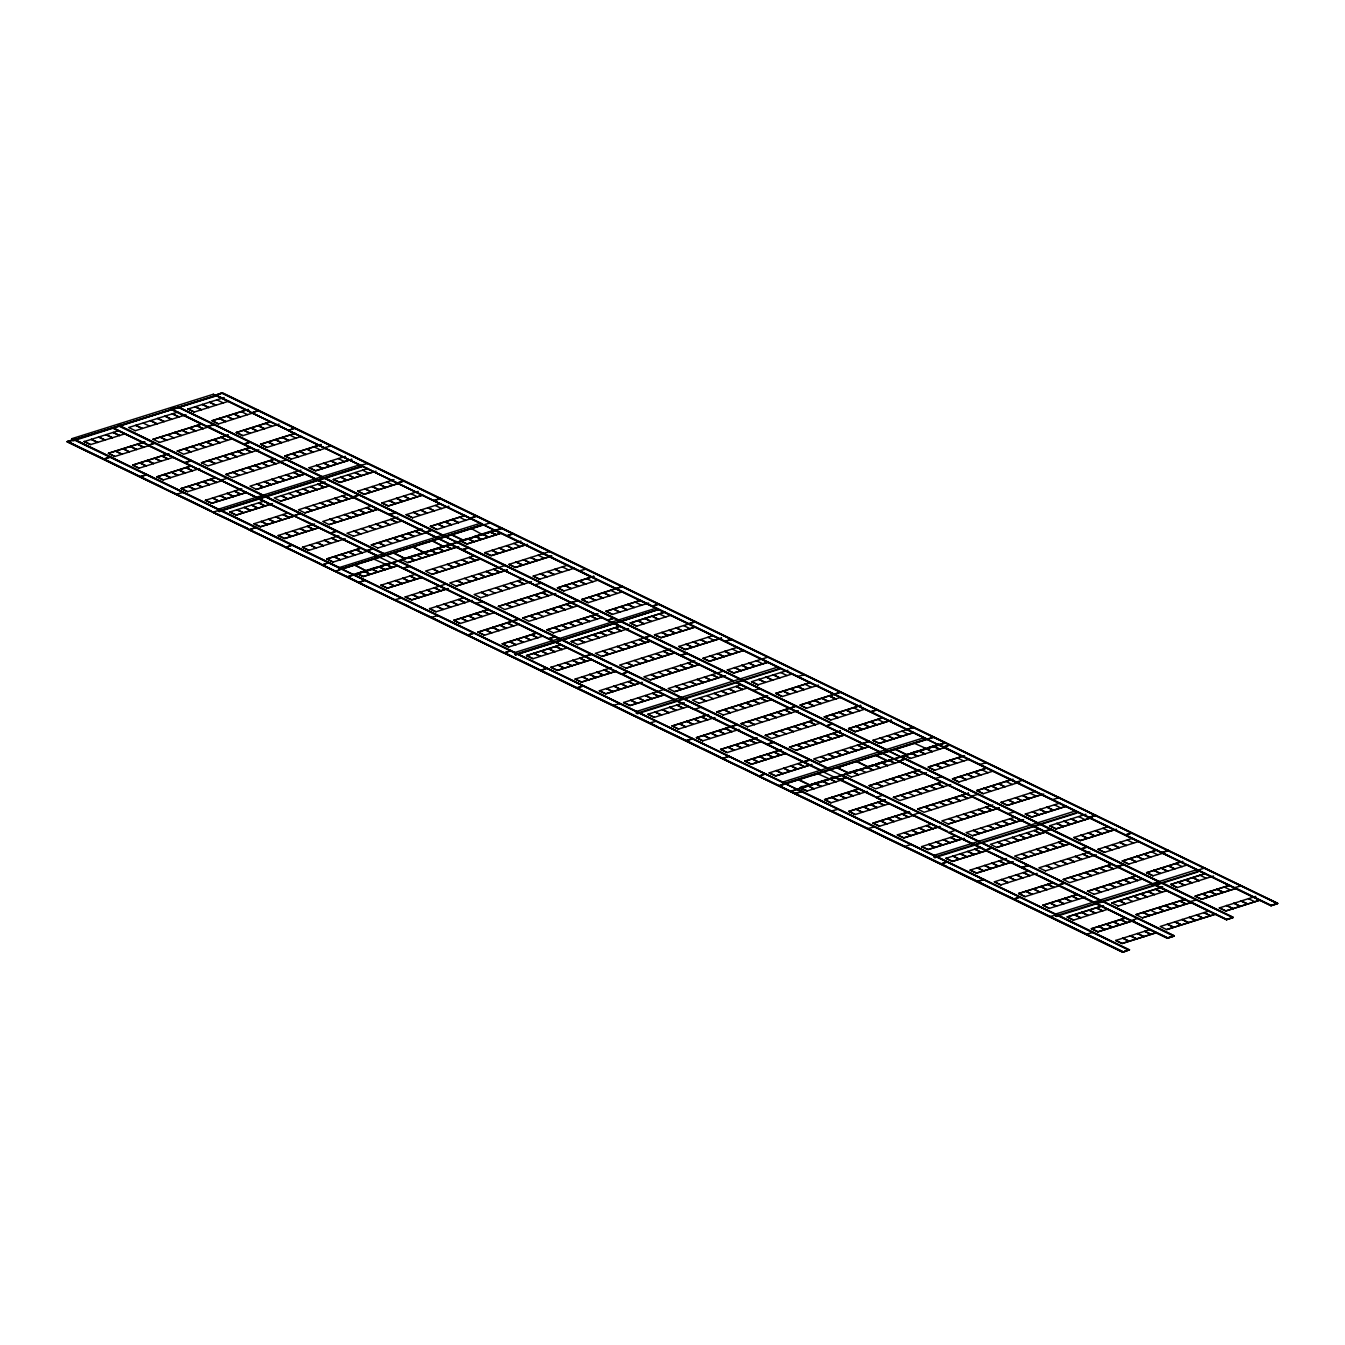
<?xml version="1.0" encoding="UTF-8"?>
<svg xmlns="http://www.w3.org/2000/svg" width="1345" height="1345" viewBox="0 0 1345 1345"><rect width="100%" height="100%" fill="white"/><g stroke="black" fill="none" stroke-linecap="round" stroke-linejoin="round"><path stroke-width="1.5" d="M1124.571 951.218L1129.514 949.654L1122.739 952.294L67.25 441.883L72.378 439.781M90.603 444.59L84.18 441.496L90.603 444.59L125.119 433.762M91.225 439.428L97.849 442.455L91.426 439.361M106.07 434.62L112.492 437.713M105.196 440.017L98.572 436.974L105.145 440.168M110.425 456.863L103.834 458.931M113.114 432.552L119.739 435.578L113.316 432.485M118.394 425.827L1101.151 900.831M115.485 451.147L121.907 454.257M144.672 441.984L108.39 453.383L114.796 456.493L108.441 453.231L144.722 441.832M123.034 448.642L129.254 451.802M135.761 425.44L142.385 428.467L135.963 425.373M177.843 412.074L128.716 427.508L135.139 430.602M129.406 451.903L122.832 448.709M143.276 423.087L149.53 426.096M137.375 444.27L143.999 447.313L137.577 444.22M136.551 449.516L130.129 446.405L136.753 449.449M173.639 457.216L139.056 468.211L132.651 465.118L167.217 454.122M150.623 420.632L157.046 423.725M139.745 462.882L146.151 465.992M139.056 468.211L132.701 464.95M157.668 418.564L164.292 421.607L157.718 418.396M140.216 476.533L146.824 474.466M202.103 423.81L152.926 439.395L202.053 423.978M154.978 442.875L148.185 445.498L255.735 496.86M164.964 416.261L171.588 419.304L165.216 416.042M160.021 437.159L166.645 440.202L160.223 437.108M154.591 458.073L160.812 461.251M152.977 439.243L159.399 442.337M153.464 463.689L147.093 460.427L153.717 463.47M167.52 434.805L173.942 437.915M161.635 456.005L168.058 459.116M161.837 455.938L168.31 458.897M161.013 461.184L154.389 458.141M156.911 476.836L191.478 465.841L156.911 476.836L163.317 479.946L199.615 468.548M178.734 416.916L172.311 413.823L178.935 416.849M181.087 435.528L174.884 432.367M164.006 474.617L170.63 477.66L164.056 474.466M163.317 479.946L156.962 476.685M194.285 412.041L187.863 408.93L194.285 412.041L228.801 401.197M181.928 430.282L188.552 433.325L182.13 430.232M181.289 435.461L174.682 432.417M228.129 434.99L177.187 451.13L228.078 435.141M189.225 427.996L195.849 431.039L189.275 427.844M184.282 448.894L190.906 451.937M184.484 448.826L190.704 452.004M178.851 469.808L185.274 472.919M177.725 475.424L171.353 472.162L177.977 475.205M201.38 409.805L194.958 406.711L201.582 409.737M184.769 462.546L191.377 460.478M176.615 494.136L183.105 492.421M185.896 467.741L192.52 470.784L185.946 467.589M222.16 480.686L187.577 491.682L181.172 488.571L215.738 477.576M209.501 402.273L216.125 405.316L209.568 402.121M208.878 407.451L202.254 404.408L208.828 407.619M203.196 428.584L196.572 425.541L203.145 428.752M1236.576 888.457L1271.092 905.336L1277.7 903.268L222.261 392.706L215.486 395.346L222.093 393.261L1277.565 903.672L1270.975 905.74L213.351 394.253L71.705 438.722L72.159 440.471L215.973 395.514L73.033 440.891M198.051 449.549L191.629 446.439M188.266 486.352L194.874 489.395L188.468 486.285M214.124 424.297L207.517 426.382M217.016 399.919L223.27 402.928M187.577 491.682L181.222 488.42M206.188 442.017L212.813 445.061L206.39 441.95M205.348 447.263L198.942 444.153L205.55 447.196M258.812 449.818L207.87 465.958L201.498 462.697L250.624 447.28M202.238 486.94L195.815 483.83M213.485 439.731L220.109 442.774M248.371 409.418L212.073 420.817L218.495 423.927L212.123 420.666L246.639 409.821M213.687 439.664L219.907 442.841M208.542 460.629L215.217 463.504L208.593 460.478M203.112 481.544L209.332 484.704M226.717 416.076L232.937 419.253M225.842 421.473L219.218 418.429L225.792 421.641M227.255 440.387L221.034 437.209M216.041 458.275L222.312 461.285M210.156 479.476L216.78 482.519L210.358 479.408M209.534 484.637L202.91 481.611M246.421 492.421L211.888 503.249L205.432 500.306L211.888 503.249L246.37 492.573M233.761 414.008L240.385 417.051L233.98 413.941M233.088 419.337L226.515 416.143M227.456 440.319L220.832 437.276M212.527 498.07L218.932 501.181M241.276 411.654L247.53 414.663M279.104 424.095L242.756 435.662L236.333 432.552L270.9 421.557M221.168 480.148L227.759 478.08M230.449 453.753L236.854 456.863M229.608 458.998L223.203 455.888L229.81 458.931M281.29 462.108L232.13 477.694L225.758 474.432L274.884 458.998M220.076 495.565L226.498 498.676M243.68 430.097L249.901 433.275M242.756 435.662L236.384 432.401M237.746 451.466L244.37 454.492L237.796 451.298M232.803 472.364L239.427 475.407L233.055 472.145M243.916 443.968L250.506 441.9M226.296 498.726L219.874 495.632M250.103 433.208L243.479 430.165M258.66 410.309L251.885 412.949L286.586 429.274M240.15 469.909L246.723 473.104M234.417 491.211L240.839 494.304M272.396 503.753L236.098 515.135L229.676 512.041L264.259 501.046M258.021 425.743L264.646 428.786L258.223 425.676M257.198 430.972L250.775 427.878L257.399 430.921M251.515 452.122L245.093 449.011L251.717 452.054M247.665 467.556L254.07 470.666L247.463 467.623M236.787 509.805L243.445 512.697L236.838 509.654M265.335 423.456L272.009 426.331M236.098 515.135L272.447 503.585M301.583 436.385L267.016 447.397L260.594 444.287L295.16 433.292M254.709 465.488L261.115 468.581M262.006 463.184L268.63 466.227L262.208 463.134M267.016 447.397L260.644 444.119M257.063 484.099L263.687 487.125M257.265 484.032L263.486 487.193M256.391 489.429L305.55 473.843L256.391 489.429L250.019 486.167L300.91 470.178M250.557 510.461L244.134 507.368L250.758 510.394M275.237 439.546L281.458 442.707M274.161 445.01L267.739 441.9L274.363 444.943M258.677 502.929L265.099 506.039M258.055 508.107L251.431 505.064L258.005 508.259M253.936 523.777L260.409 526.719L294.942 515.875L260.358 526.87L253.936 523.777L288.519 512.764M282.282 437.478L288.704 440.572M281.66 442.639L275.036 439.613M275.775 463.84L269.353 460.747L275.977 463.79M256.004 527.257L249.228 529.88L283.98 546.053M271.925 479.291L278.129 482.451M280.315 461.57L286.788 459.872M261.048 521.541L267.655 524.584L261.3 521.322M325.843 448.12L291.277 459.116L284.854 456.022L321.203 444.455M278.97 477.223L285.577 480.249L279.02 477.055M295.059 427.912L288.284 430.534L481.308 523.424M278.331 482.384L271.724 479.341M296.051 438.134L289.646 435.023M286.266 474.92L292.689 478.03M291.277 459.116L284.905 455.854M286.468 474.852L292.941 477.811M280.651 501.147L329.811 485.579L280.651 501.147L274.279 497.885L325.171 481.913M275.893 516.732L282.315 519.842L275.691 516.799M275.019 522.129L268.395 519.086L274.968 522.297M305.92 454.375L299.498 451.281M298.624 456.678L292 453.635L298.573 456.829M293.815 472.414L300.238 475.508M287.746 498.928L281.324 495.817L287.948 498.861M282.938 514.664L289.612 517.539L282.988 514.513M278.196 535.495L284.669 538.454L319.185 527.61L284.619 538.605L278.196 535.495L314.545 523.945M295.093 496.473L288.671 493.38M285.308 533.276L291.915 536.319M285.51 533.208L291.714 536.369M313.906 446.759L320.312 449.852M309.115 467.741L315.587 470.7L351.886 459.301L315.537 470.851L309.115 467.741L345.413 456.358M303.23 488.941L309.838 491.984M303.432 488.891L309.636 492.051M302.339 494.338L295.967 491.076L302.591 494.119M320.379 563.656L285.628 547.482L292.403 544.859M292.857 530.754L299.279 533.864M300.557 513.269L293.782 515.908L261.199 499.499M316.462 465.303L322.884 468.396M310.527 486.655L316.949 489.765M324.851 447.582L331.341 445.884M305.584 507.553L312.208 510.596L305.786 507.485M304.911 512.882L355.853 496.742L304.911 512.882L298.489 509.789L347.666 494.203M323.758 462.999L329.979 466.177M318.076 484.133L324.296 487.31M313.082 505.199L319.353 508.208M307.198 526.399L313.822 529.442L307.45 526.181M306.324 531.796L299.952 528.535L306.576 531.578M302.457 547.23L308.879 550.34L302.457 547.23L338.755 535.831M330.803 460.932L337.427 463.975L331.004 460.864M330.181 466.11L323.557 463.067M324.498 487.243L317.874 484.2M338.318 458.578L344.723 461.688M374.364 471.591L339.848 482.418L333.375 479.476L339.848 482.418L376.079 471.187M327.491 500.676L333.896 503.787M326.852 505.854L320.228 502.811L326.801 506.006M340.722 477.021L346.943 480.199M334.787 498.39L341.411 501.433L334.838 498.222M324.414 540.202L330.635 543.363M371.926 505.939L322.75 521.507L329.172 524.617L378.332 509.032M347.094 480.283L340.52 477.088M330.298 533.108L336.956 530.871M337.343 516.934L343.765 520.027M331.458 538.134L338.083 541.161M331.66 538.067L337.881 541.228M330.836 543.296L324.212 540.27M369.488 550.508L333.14 562.075L326.717 558.965L361.301 547.97M355.063 472.667L361.687 475.71M355.265 472.599L361.486 475.777M354.239 477.912L347.817 474.802L354.441 477.845M348.557 499.045L342.134 495.935L348.758 498.978M328.802 562.462L322.027 565.085L356.778 581.259M344.707 514.479L351.112 517.59M361.25 465.185L367.74 463.47M353.096 496.776L359.703 494.708M333.812 556.729L340.436 559.772L334.031 556.679M362.629 470.145L368.984 473.423M333.14 562.075L326.768 558.797M398.574 483.477L364.058 494.321L357.635 491.211L393.984 479.661M351.751 512.411L358.358 515.454L351.953 512.344M335.678 571.053L490.404 522.801M364.983 488.756L371.203 491.934M359.048 510.125L365.672 513.151L359.098 509.957M364.058 494.321L398.624 483.309M354.105 531.023L360.729 534.049M354.307 530.956L360.527 534.116M397.952 517.102L347.01 533.242L353.483 536.184M347.582 557.385L341.176 554.291L347.8 557.318M371.405 491.866L364.781 488.823M347.346 576.702L502.189 528.081M355.097 555.031L348.473 551.988L355.046 555.199M379.324 484.402L385.746 487.495M355.03 564.967L366.529 571.171L391.866 562.714M373.019 510.713L366.395 507.67L372.969 510.865M367.874 531.662L361.452 528.568M386.839 482.048L393.093 485.057M381.896 502.946L388.369 505.888L422.885 495.044L388.318 506.039L381.896 502.946L418.245 491.379M366.748 550.542L373.355 548.474M376.012 524.146L382.619 527.173L376.213 524.079M375.171 529.375L368.749 526.282L375.373 529.308M420.447 529.392L371.27 544.977L422.162 528.988M363.856 571.255L370.463 574.298L364.058 571.188M356.744 573.491L363.167 576.585L397.75 565.589M383.308 521.843L389.932 524.886M383.51 521.793L389.714 524.953M365.201 580.065L358.426 582.688L409.552 606.78M397.649 482.788L404.24 480.72M378.365 542.741L384.989 545.784L378.416 542.59M371.321 544.826L377.743 547.919M371.405 568.75L378.449 566.665L385.124 569.557M389.495 514.378L396.102 512.294M396.54 498.205L402.962 501.298M395.665 503.602L389.041 500.559L395.615 503.753M390.857 519.338L397.078 522.499M385.864 540.387L392.135 543.397M377.626 571.911L371.203 568.8L377.827 571.844M403.584 496.137L410.208 499.163L403.635 495.969M397.279 522.432L390.655 519.405M385.746 564.379L392.168 567.489M386.065 564.547L374.28 559.268M421.994 577.324L387.478 588.168L381.005 585.209L387.478 588.168L421.943 577.476M411.082 493.766L417.353 496.776M393.749 552.812L405.366 558.629M406.156 514.681L412.579 517.775L406.156 514.681L440.723 503.669M400.255 535.865L406.678 538.975M400.474 535.814L406.93 538.757M399.431 541.11L393.009 538L399.633 541.043M388.117 582.99L394.724 586.033L388.318 582.923M413.503 512.226L419.724 515.387M407.569 533.578L414.243 536.453L407.619 533.427M419.926 515.32L413.302 512.294M403.147 568.145L409.737 566.077M394.993 599.736L401.483 598.021M415.017 560.31L408.392 557.267L401.298 559.503L407.72 562.597L456.88 547.011M409.384 581.292L402.962 578.182M413.1 546.742L424.583 552.946L405.417 558.461M402.088 583.579L395.464 580.536L402.037 583.73M427.844 507.855L434.469 510.898L428.097 507.637M426.97 513.252L420.598 509.99L427.222 513.033M421.338 534.234L414.916 531.124L421.54 534.167M415.941 554.762L422.162 557.923M434.048 500.39L440.639 498.306M414.815 560.377L410.259 557.822M410.006 576.114L416.631 579.157L410.208 576.047M425.894 531.981L432.485 529.896M448.036 588.488L411.738 599.887L405.265 596.945L411.738 599.887L447.986 588.656M435.343 505.501L441.765 508.612M471.406 518.514L436.839 529.51L430.417 526.399L464.983 515.404M412.377 594.725L418.783 597.819M412.579 594.658L419.035 597.6M432.451 540.656L443.951 546.86L451.87 543.884M436.839 529.51L430.467 526.248M429.458 555.636L423.036 552.526L429.66 555.569M419.926 592.203L426.348 595.314M443.984 527.122L437.562 524.012L444.186 527.055M436.705 553.501L430.551 550.172M432.653 569.002L439.277 572.045L432.855 568.935M431.98 574.332L481.14 558.747L431.98 574.332L425.608 571.07L474.735 555.653M452.105 519.59L458.527 522.701M451.281 524.836L444.859 521.726L451.483 524.769M444.018 551.198L437.848 547.886M440 566.548L446.422 569.658M434.267 587.849L440.891 590.875L434.469 587.782M451.802 534.587L463.487 540.236L457.67 542.052M433.443 593.078L427.021 589.984L433.645 593.01M472.246 600.391L435.948 611.79L429.526 608.68L464.109 597.684M451.365 548.76L444.943 545.65L451.567 548.693M431.392 617.338L437.865 615.623M436.621 606.444L443.245 609.487L436.688 606.292M435.948 611.79L429.576 608.528M465.824 520.397L459.452 517.136M454.56 562.126L460.965 565.219M453.921 567.304L447.297 564.261L453.87 567.455M477.038 515.908L470.431 517.993M462.293 549.567L468.884 547.499M471.17 528.518L482.653 534.705L494.439 530.502M467.539 538.689L474.163 541.732L467.589 538.538L460.444 540.925L466.866 544.036L501.433 533.024M461.856 559.839L468.48 562.866L462.058 559.772M456.913 580.737L463.537 583.764L457.115 580.67M505.165 565.472L449.818 582.957L456.241 586.067L507.183 569.927M450.39 607.099L443.984 604.006L450.609 607.032M475.088 536.184L481.308 539.345M464.412 578.384L470.834 581.477M458.527 599.567L465.151 602.61M458.729 599.517L464.95 602.678M457.703 604.813L451.281 601.703L457.905 604.746M494.775 612.513L460.209 623.508L453.786 620.415L488.37 609.419M481.51 539.295L474.886 536.251L480.367 534.671M475.626 560.478L469.203 557.385L475.827 560.428M471.776 575.929L477.979 579.09M460.881 618.179L467.505 621.222L461.1 618.112M460.209 623.508L453.837 620.247M488.554 537.21L482.384 533.898L493.245 530.485M527.408 544.372L491.127 555.754L484.704 552.661L491.177 555.603L525.693 544.759M478.82 573.861L485.427 576.887L478.87 573.693M478.181 579.022L471.557 575.996M486.117 571.558L492.741 574.601L486.369 571.339M475.928 603.35L482.418 601.635M481.174 592.456L487.798 595.499M481.375 592.405L487.596 595.566M467.791 634.941L474.382 632.856M523.255 579.107L474.129 594.54L480.552 597.634M474.65 618.834L468.245 615.724L474.869 618.767M498.272 553.367L491.85 550.273L498.474 553.316M506.779 535.747L513.437 533.511M482.788 611.303L489.462 614.194L482.838 611.151M482.166 616.481L475.542 613.438L482.115 616.632M498.507 567.725L571.423 602.526M519.036 624.248L484.469 635.243L478.047 632.133L518.817 619.238M505.77 551.013L499.146 547.97L505.72 551.181M500.088 572.146L493.464 569.12L500.037 572.314M494.943 593.111L488.521 590.018M513.74 543.397L520.162 546.49M484.469 635.243L478.097 631.982M551.669 556.09L515.387 567.489L508.965 564.396L515.438 567.338L551.719 555.939M503.08 585.579L509.688 588.622L503.282 585.529M502.24 590.825L495.817 587.715L502.442 590.758M547.499 590.842L498.339 606.427L547.449 590.993M499.113 630.502L492.707 627.392M510.377 583.293L516.783 586.403M505.434 604.191L512.109 607.083L505.485 604.039M500.004 625.106L506.426 628.216M523.608 559.638L529.829 562.815M512.933 601.837L519.204 604.846M507.048 623.038L513.672 626.081L507.3 622.819M506.174 628.434L499.802 625.173M543.296 635.983L508.729 646.979L502.307 643.868L536.89 632.873M530.653 557.57L537.277 560.613L530.855 557.519M530.031 562.748L523.407 559.705M524.096 584.1L517.674 581.006L524.348 583.881M526.5 602.56L520.078 599.45L526.702 602.493M509.402 641.649L515.824 644.743M538.151 555.216L544.422 558.225M508.729 646.979L502.358 643.717M518.935 618.868L478.047 632.133M533.225 576.114L539.648 579.224L533.225 576.114L567.792 565.119M510.781 650.459L504.005 653.082L460.511 631.41M578.182 605.67L529.022 621.255L522.65 617.994L577.963 600.66M523.171 642.305L516.968 639.127M535.075 584.772L541.564 583.058M540.572 573.676L546.793 576.837M533.746 600.425L527.324 597.314L533.948 600.358M529.695 615.926L536.369 618.801L529.745 615.775M524.264 636.841L530.485 640.001M523.373 642.237L516.766 639.194M546.995 576.77L540.371 573.727M541.245 598.071L534.637 595.028L541.093 597.97M537.193 613.572L543.615 616.666M531.309 634.773L537.933 637.816M531.51 634.705L537.731 637.866M530.687 639.934L524.062 636.908M567.556 647.702L532.99 658.714L526.567 655.603L561.151 644.608M554.913 569.305L561.538 572.348L555.115 569.238M554.09 574.55L547.667 571.44L554.291 574.483M548.407 595.684L541.985 592.573L548.609 595.616M544.54 611.118L550.962 614.228M533.662 653.367L540.337 656.259L533.713 653.216M562.412 566.951L568.834 570.061M532.99 658.714L526.618 655.452M557.486 587.849L593.834 576.299L557.486 587.849L563.908 590.959L598.475 579.964M551.584 609.05L558.209 612.093L551.652 608.898M597.802 613.74L546.86 629.88L597.752 613.908M564.833 585.394L571.053 588.572M558.898 606.763L565.505 609.789L559.1 606.696M563.908 590.959L557.536 587.698M553.955 627.661L560.579 630.704M554.157 627.594L560.377 630.755M540.522 670.298L547.18 668.062M546.911 629.729L553.333 632.822M547.432 654.023L541.026 650.93L547.634 653.973M555.334 636.471L548.726 638.539L552.375 640.304M571.255 588.505L564.631 585.462M579.628 570.784L586.101 569.069M554.947 651.669L548.323 648.626L554.897 651.837M591.766 659.605L557.25 670.432L550.828 667.339L591.598 654.443M579.174 581.04L585.596 584.15M578.3 586.437L571.928 583.175L578.552 586.218M572.667 607.419L566.245 604.308L572.869 607.352M568.8 622.853L575.021 626.013M561.991 649.601L555.569 646.491L562.193 649.534M578.081 600.307L522.6 618.162M557.923 665.102L564.547 668.146L558.125 665.035M557.25 670.432L591.817 659.437M622.735 591.682L588.168 602.678L581.746 599.584L622.5 586.672M575.845 620.785L582.469 623.828L576.047 620.717M575.172 626.114L568.599 622.92M620.28 626.03L571.121 641.615L620.23 626.198M592.943 581.696L586.521 578.585M583.158 618.481L589.766 621.524M588.168 602.678L581.797 599.416M583.36 618.431L589.564 621.592M578.216 639.396L584.638 642.49M571.171 641.464L577.593 644.558M572.785 660.294L579.207 663.404L572.583 660.361M596.39 594.843L602.812 597.937M595.516 600.24L588.891 597.197L595.465 600.391M590.707 615.976L597.13 619.07M579.829 658.226L586.454 661.269L579.88 658.075M616.027 671.323L581.511 682.167L575.088 679.074L581.561 682.016L616.077 671.172M603.434 592.775L610.058 595.801L603.485 592.607M585.125 656.141L591.733 654.073M591.934 640.203L585.563 636.942M576.971 687.732L583.579 685.664M582.183 676.838L588.606 679.948M610.933 590.421L617.204 593.431M606.007 611.319L640.573 600.324L606.007 611.319L612.412 614.413L648.71 603.014M600.105 632.52L606.729 635.546M600.307 632.453L606.528 635.613M599.282 637.749L592.859 634.638L599.483 637.681M589.749 674.316L596.154 677.426M607.873 619.978L614.48 617.893M613.354 608.865L619.776 611.975M612.412 614.413L606.057 611.151M607.419 630.217L613.824 633.327M622.617 586.319L581.746 599.584M650.745 635.866L595.381 653.351L601.803 656.444L650.963 640.876M626.871 609.739L620.65 606.578M614.968 627.712L621.188 630.872M609.773 648.828L616.245 651.77M604.09 669.961L610.714 673.004L604.292 669.894M642.069 682.503L605.771 693.902L599.349 690.792L605.822 693.751L642.12 682.352M627.695 604.493L634.319 607.537L627.896 604.443M627.073 609.672L620.448 606.629M621.34 630.973L614.766 627.762M635.193 602.14L641.615 605.25M671.256 615.153L636.673 626.148L630.267 623.038L664.833 612.042M624.366 644.238L631.04 647.13L624.416 644.087M623.744 649.416L617.12 646.373L623.693 649.568M614.009 686.051L620.213 689.228M612.866 691.666L606.444 688.573L613.068 691.616M637.614 620.6L643.835 623.761M636.673 626.148L630.317 622.886M631.679 641.952L638.085 645.062M626.736 662.85L633.361 665.893L626.938 662.782M613.37 705.335L619.86 703.62M670.583 648.946L619.641 665.086L626.064 668.179L675.224 652.594M620.415 689.161L613.791 686.118M651.131 621.474L644.709 618.364L651.333 621.407M628.115 671.676L621.34 674.299L556.006 642.069M639.228 639.43L645.449 642.607M644.036 623.693L637.412 620.65M634.235 660.496L640.657 663.606M652.409 605.99L659.016 603.905M628.35 681.696L634.975 684.739M628.552 681.629L634.773 684.79M627.459 687.093L621.104 683.832L627.712 686.875M644.272 637.58L650.862 635.496M664.548 694.793L630.032 705.637L623.609 702.527L630.082 705.469L664.598 694.642M651.955 616.229L658.579 619.272M652.157 616.161L658.378 619.339M645.65 642.54L639.026 639.497M648.004 661.152L641.582 658.041M630.704 700.308L637.328 703.334L630.906 700.241M659.252 613.942L665.876 616.985M695.516 626.888L660.983 637.715L654.527 634.773L660.983 637.715L695.466 627.039M648.626 655.973L655.25 659.016L648.677 655.822M655.923 653.687L662.547 656.73L656.141 653.62M650.997 674.585L657.419 677.678M651.199 674.517L657.671 677.46M694.793 660.832L643.902 676.804L650.308 679.914L699.484 664.329M644.474 700.947L638.051 697.853L644.675 700.896M668.095 635.496L661.673 632.385L668.297 635.428M652.611 693.432L659.235 696.458L652.661 693.263M651.972 698.593L645.365 695.55L651.921 698.761M647.87 714.262L654.292 717.356L647.87 714.262L684.218 702.712M676.216 627.964L682.638 631.074M675.593 633.142L668.969 630.099L675.543 633.293M657.739 691.902L623.34 674.618M669.911 654.275L663.287 651.232L669.844 654.427M664.766 675.24L658.344 672.13M649.769 722.938L656.242 721.223M654.965 712.026L661.589 715.069L655.166 711.976M683.714 625.61L689.985 628.619M664.514 689.279L623.609 702.527M721.492 638.219L685.193 649.618L678.788 646.508L713.354 635.512M672.887 667.708L679.511 670.751L673.088 667.641M672.063 672.937L665.64 669.844L672.265 672.887M688.808 623.592L695.415 621.508M680.671 655.166L687.261 653.098M680.183 665.422L686.807 668.448M685.193 649.618L721.542 638.051M680.402 665.355L686.606 668.515M675.257 686.32L681.881 689.346L675.308 686.152M723.543 671.071L668.162 688.539L674.568 691.649L723.745 676.064M676.031 710.395L669.827 707.218M668.936 712.615L662.312 709.588L668.885 712.783M693.432 641.767L699.854 644.86L693.23 641.834M692.557 647.164L685.933 644.12L692.507 647.315M687.749 662.9L694.171 666.01M682.756 683.949L689.178 687.06M676.871 705.15L683.495 708.193L677.073 705.099M676.232 710.328L669.625 707.285M714.901 717.541L678.553 729.091L672.13 725.997L706.697 715.002M700.476 639.699L707.1 642.742L700.678 639.632M679.225 723.761L685.647 726.872M707.974 637.345L714.397 640.439M678.553 729.091L672.181 725.829M703.048 658.243L709.504 661.185L744.037 650.341L709.454 661.337L703.048 658.243L737.615 647.248M697.147 679.444L703.569 682.537M697.349 679.376L703.822 682.318M696.323 684.672L689.901 681.579L696.525 684.605M686.774 721.256L693.196 724.35L686.572 721.307M710.395 655.788L716.616 658.949M704.444 677.14L711.068 680.183L704.494 676.989M699.518 698.038L706.142 701.081L699.719 697.988M686.169 740.54L692.759 738.455M741.583 684.689L692.473 700.106L698.879 703.216M716.818 658.899L710.194 655.856M706.865 695.6L713.287 698.694M725.207 641.178L731.814 639.11M701.132 716.885L707.739 719.928L701.333 716.818M700.291 722.13L693.885 719.02L700.493 722.063M724.736 651.434L731.361 654.46L724.989 651.199M723.913 656.663L717.49 653.552L724.114 656.595M718.213 677.796L711.808 674.702L718.415 677.729M703.485 735.496L710.11 738.539L703.536 735.328M732.235 649.063L738.657 652.174M737.312 724.467L696.391 737.716L702.813 740.826L696.441 737.564L737.194 724.837M768.247 662.228L733.714 673.072L727.309 669.978L733.765 672.92L768.298 662.076M721.408 691.162L728.082 694.054L721.458 691.011M720.785 696.34L714.161 693.297L720.735 696.508M767.625 695.869L716.683 712.009L767.575 696.021M740.86 670.684L734.656 667.524M728.704 688.875L735.328 691.918L728.906 688.808M723.778 709.773L730.402 712.816L723.98 709.706M716.734 711.841L723.139 714.952M717.255 736.152L710.832 733.042L717.457 736.085M741.952 665.22L748.173 668.398M741.078 670.617L734.454 667.591M731.075 707.487L737.699 710.53M725.392 728.62L731.798 731.73M724.551 733.849L718.146 730.755L724.753 733.798M761.64 741.566L727.073 752.561L720.651 749.451L757 737.901M748.997 663.152L755.621 666.195M749.199 663.102L755.419 666.263M748.375 668.33L741.751 665.287M742.474 689.531L736.068 686.421L742.675 689.464M738.624 704.965L744.844 708.142M727.746 747.232L734.37 750.258L727.998 746.996M727.073 752.561L720.701 749.299M751.569 681.696L757.975 684.807L751.569 681.696L787.851 670.298M745.668 702.897L752.292 705.94L745.92 702.678M729.158 756.058L722.383 758.681L757.134 774.854M745.046 708.075L738.422 705.032M796.341 706.259L740.944 723.728L796.459 705.906M753.452 690.372L759.942 688.657M762.766 663.808L756.344 660.714M752.965 700.611L759.589 703.654L753.217 700.392M748.039 721.508L754.444 724.619M740.994 723.576L747.4 726.687M742.608 742.423L749.014 745.517M741.717 747.82L735.093 744.777L741.667 747.971M772.635 680.066L766.213 676.955M765.12 682.419L758.714 679.309L765.339 682.352M760.53 698.089L766.936 701.199L760.328 698.156M755.335 719.222L761.808 722.164M749.653 740.355L756.31 743.23L749.703 740.187M785.85 753.452L751.334 764.296L744.911 761.186L781.26 749.636M773.257 674.887L779.881 677.93L773.308 674.736M752.006 758.95L758.429 762.06M780.756 672.534L787.027 675.543M751.334 764.296L785.9 753.284M818.533 685.143L782.235 696.542L775.813 693.432L810.396 682.436M769.928 714.632L776.553 717.675L770.13 714.565M769.105 719.861L762.682 716.767L769.306 719.81M814.364 719.878L765.204 735.463L814.313 720.046M765.977 759.555L759.555 756.445M783.177 690.977L789.582 694.087L782.975 691.044M782.235 696.542L775.88 693.28M767.104 744.138L773.711 742.07M777.225 712.346L783.647 715.439M772.299 733.244L778.705 736.337M766.869 754.158L773.274 757.252M790.473 688.69L796.694 691.851M784.791 709.824L790.995 712.984M765.557 773.661L758.782 776.284L904.361 846.694L911.019 844.425M779.797 730.89L786.068 733.899M798.005 676.384L804.478 674.686M773.913 752.074L780.52 755.117L773.963 751.922M769.172 772.921L775.645 775.863L811.943 764.464L775.594 776.015L769.172 772.921L810.093 759.673M797.518 686.622L804.142 689.666L797.72 686.555M796.896 691.801L790.272 688.758M791.196 712.934L784.589 709.891M776.267 770.685L782.689 773.795M805.016 684.269L811.287 687.278M793.567 731.529L786.943 728.502L793.516 731.697M789.465 747.198L840.406 731.058L789.465 747.198L795.87 750.308L844.996 734.874M783.816 768.18L790.036 771.341M779.226 785.547L934.069 736.925M807.437 702.712L813.843 705.822M840.995 691.918L800.073 705.167L806.496 708.26L800.14 704.999L840.877 692.271M800.611 729.461L794.189 726.367L800.813 729.41M796.559 744.962L803.234 747.854L796.761 744.911M795.87 750.308L845.047 734.723M790.238 771.273L783.614 768.23M815.255 724.72L809.051 721.559M804.058 742.608L810.48 745.718M798.173 763.809L804.781 766.852L798.375 763.741M797.333 769.054L790.91 765.944L797.535 768.987M790.91 791.179L945.737 742.558M821.778 698.358L828.201 701.451M821.98 698.29L828.453 701.233M820.954 703.586L814.532 700.493L821.156 703.519M803.503 761.741L809.925 760.228M815.457 724.652L808.849 721.626M798.594 779.461L810.262 785.11M811.405 740.17L817.827 743.264M795.349 793.331L801.956 791.263M865.323 709L830.756 719.995L824.334 716.902L860.682 705.335M818.449 738.086L825.073 741.129L818.5 737.934M805.621 786.304L800.309 787.968C820.097 795.181 788.607 787.128 805.672 786.136M825.746 735.799L832.37 738.842L825.948 735.732M830.756 719.995L824.384 716.734M820.82 756.697L827.427 759.74M821.022 756.63L827.225 759.807M869.122 741.465L813.708 758.933L820.131 762.027L869.307 746.458M832.841 723.492L826.065 726.132L860.766 742.457M817.76 773.947L812.145 775.208M813.826 788.842L807.656 785.514L822.047 781.008L828.621 784.202M837.851 717.776L831.496 714.514L838.103 717.541M822.047 781.008L828.671 784.034M822.249 780.941L827.528 779.428M821.173 786.405L814.7 783.446M821.324 786.489L814.751 783.294M846.039 710.076L852.461 713.186M845.417 715.254L838.792 712.211L845.366 715.422M839.717 736.387L833.093 733.344L839.667 736.556M835.665 751.889L841.886 755.066M829.293 778.873L834.875 776.973M829.613 779.024L817.827 773.745M848.594 728.62L883.177 717.625L848.594 728.62L855.016 731.73L891.315 720.332M842.71 749.821L849.334 752.864L842.911 749.753M842.037 755.15L835.464 751.956M835.716 781.966L829.546 778.637M831.664 797.467L838.288 800.51L831.714 797.316M859.808 710.732L853.386 707.638M859.085 788.859L824.569 799.703L830.975 802.814L824.62 799.552L859.136 788.708M850.006 747.534L856.429 750.644M855.016 731.73L891.365 720.18M839.902 779.343L846.493 777.275M850.208 747.467L856.681 750.409M831.748 810.934L838.221 809.219M863.255 723.879L869.677 726.989M862.364 729.276L855.756 726.233L862.313 729.444M857.572 745.012L863.978 748.123M848.964 772.955L837.111 767.861L848.914 763.657M870.787 711.589L877.394 709.521M846.678 773.274L852.209 771.526L858.362 774.854M844.895 773.829L851.318 776.922M846.509 792.676L852.932 795.769M856.647 761.236L868.315 766.869M845.635 798.073L839.011 795.029L845.585 798.224M870.299 721.811L876.923 724.854L870.349 721.66M859.455 769.407L865.709 772.417M869.24 741.095L862.464 743.735L882.606 753.015M853.554 790.591L860.178 793.634L853.756 790.541M877.797 719.457L884.22 722.568M889.818 803.537L855.235 814.532L848.829 811.438L885.161 799.871M913.793 732.621L879.277 743.466L872.855 740.355L879.327 743.297L913.843 732.47M855.924 809.202L862.548 812.245M856.126 809.135L862.347 812.313M855.235 814.532L848.88 811.27M886.624 741.011L880.218 737.901M875.998 755.15L887.683 760.799M880.471 767.928L873.897 764.717L868.517 766.549M874.048 764.817L880.269 767.978M873.023 770.113L866.55 767.171M873.224 770.046L866.6 767.02M918.282 770.13L869.105 785.715L919.997 769.743M863.473 806.697L869.694 809.858M881.143 762.581L886.674 760.85L875.881 764.095M876.2 783.479L882.824 786.522L876.402 783.429M894.56 733.546L901.184 736.589L894.761 733.479M869.896 809.791L863.271 806.748M893.719 738.775L887.313 735.681L893.937 738.724M887.565 765.692L881.395 762.363M868.147 828.537L874.62 826.822M883.715 781.126L889.97 784.135M877.814 802.326L884.438 805.369L878.066 802.108M876.94 807.723L870.568 804.461L877.192 807.504M901.907 731.092L908.48 734.286M914.079 815.272L879.495 826.267L873.09 823.174L909.422 811.607M894.913 763.237L888.44 760.295M895.114 763.17L888.641 760.228M907.186 729.192L913.793 727.107M879.495 826.267L873.14 823.005M897.485 781.781L890.861 778.738L897.434 781.949M905.639 758.698L898.863 761.32L1031.834 825.174M907.034 754.713L895.366 749.081L887.616 751.502M942.542 781.865L893.366 797.45L942.492 782.017M910.464 758.361L904.042 755.251L910.414 758.513L946.762 746.963M905.404 774.317L912.028 777.36L905.605 774.249M900.461 795.214L907.085 798.257L900.662 795.147M893.954 821.593L887.532 818.483L894.156 821.526M917.559 756.125L911.086 753.183M917.71 756.226L911.137 753.032M907.976 792.861L914.381 795.971M902.075 814.061L908.497 817.172M901.2 819.458L894.828 816.196L901.453 819.239M897.35 834.892L903.806 837.834L940.105 826.452L903.756 838.002L897.35 834.892L931.917 823.897M924.856 753.839L918.383 750.897M926.386 748.644L914.6 743.365M925.007 753.94L918.652 750.678M919.324 775.073L912.751 771.862L919.375 774.905M915.323 790.406L921.527 793.584M904.445 832.673L911.069 835.716L904.647 832.605M932.102 751.704L925.948 748.375M922.367 788.338L928.991 791.381L922.569 788.271M921.745 793.516L915.121 790.473M917.677 809.017L968.518 793.197L917.677 809.017L924.049 812.279L973.225 796.694M929.664 786.052L936.288 789.095L929.866 785.984M964.55 755.755L928.252 767.138L934.674 770.248L928.302 766.986L962.818 756.142M943.585 746.778L950.192 744.71M924.721 806.95L931.345 809.993M924.923 806.882L931.144 810.06M935.431 778.368L941.92 776.67M918.215 833.328L911.792 830.218L918.416 833.261M941.819 767.861L935.397 764.75L942.021 767.793M937.213 783.53L943.635 786.64M925.713 830.975L919.089 827.932L925.663 831.126M962.6 838.742L928.067 849.569L921.611 846.627L928.067 849.569L964.315 838.338M949.957 760.328L956.614 763.22L950.007 760.177M938.491 807.605L932.085 804.495M928.706 844.408L935.33 847.434L928.907 844.341M957.455 757.975L963.877 761.085M993.501 770.988L958.935 781.983L952.512 778.873L987.079 767.877M946.628 800.073L953.252 803.116L946.83 800.006M945.787 805.319L939.382 802.208L946.006 805.251M936.254 841.886L942.677 844.996M953.924 797.787L960.549 800.83M958.935 781.983L952.563 778.721M954.126 797.72L960.347 800.88M948.982 818.685L955.606 821.728L949.032 818.517M992.778 804.932L941.887 820.904L948.309 824.014L999.251 807.874M943.551 839.599L949.772 842.76M967.156 774.132L973.578 777.242M983.666 848.863L948.897 832.706L955.69 830.067M966.282 779.528L959.657 776.485L966.231 779.68M961.473 795.265L967.694 798.442M940.878 863.894L947.536 861.657M956.329 816.23L962.751 819.34M950.596 837.532L957.22 840.558L950.797 837.464M949.973 842.693L943.349 839.65M986.81 850.628L952.277 861.456L945.871 858.362L980.438 847.367M974.217 772.064L980.824 775.107L974.469 771.845M967.896 798.375L961.271 795.332M979.984 764.38L986.457 762.682M971.83 795.971L978.319 794.256M952.966 856.126L959.372 859.236M981.715 769.71L987.987 772.719M952.277 861.456L986.86 850.46M1019.544 782.151L983.195 793.718L976.773 790.608L1011.339 779.612M970.888 811.808L977.311 814.902M970.048 817.037L963.642 813.944L970.249 816.987M990.34 791.331L984.12 788.153M983.195 793.718L976.823 790.457M978.185 809.505L984.859 812.397L978.235 809.354M973.242 830.42L979.866 833.446L973.444 830.353M1015.324 817.054L966.147 832.639L972.569 835.749L1023.511 819.609M966.736 856.782L960.263 853.84L966.937 856.715M991.416 785.867L997.637 789.027M992.156 810.11L985.532 807.067L991.954 810.161M990.542 791.263L983.918 788.22M980.74 828.049L987.163 831.16M974.856 849.25L981.48 852.293M975.058 849.199L981.278 852.36M974.032 854.495L967.61 851.385L974.234 854.428M1012.835 861.792L976.537 873.191L970.132 870.097L976.588 873.039L1012.886 861.641M998.461 783.799L1005.085 786.842L998.73 783.58M997.839 788.96L991.215 785.934M988.104 825.611L994.51 828.705M977.227 867.861L983.834 870.904L977.277 867.71M1005.976 781.445L1012.381 784.538M1043.754 794.038L1007.455 805.436L1001.033 802.343L1007.506 805.285L1042.022 794.441M995.149 823.543L1001.773 826.57L995.199 823.375M977.277 881.496L983.935 879.26M992.089 847.669L985.297 850.292L1030.976 871.745M1002.445 821.24L1009.069 824.283L1002.697 821.022M1016.383 781.983L1022.856 780.285M997.502 842.138L1004.127 845.181M997.704 842.088L1003.925 845.248M991.87 863.12L998.494 866.163L992.072 863.053M1039.584 828.789L990.408 844.374L996.83 847.468L1045.99 831.899M1008.229 813.574L1014.718 811.859M990.946 868.668L984.574 865.407L991.198 868.45M1014.601 803.049L1008.178 799.956L1014.803 802.999M1004.799 839.852L1011.423 842.895M999.116 860.985L1005.539 864.095M994.392 881.816L1000.798 884.926L994.392 881.816L1028.959 870.82M1021.897 800.763L1015.475 797.652L1022.099 800.695M1018.77 840.44L1012.365 837.33M1001.487 879.596L1008.094 882.639L1001.537 879.428M1030.035 793.231L1036.491 796.173M1029.144 798.627L1022.721 795.534L1029.345 798.56M1066.232 806.327L1031.716 817.172L1025.293 814.061L1031.766 817.02L1066.282 806.176M1019.409 835.262L1026.033 838.305L1019.611 835.211M1018.568 840.507L1012.163 837.397M1026.706 832.975L1033.128 836.086M1021.763 853.873L1028.185 856.984M1063.845 840.524L1014.668 856.109L1021.09 859.203L1070.25 843.618M1016.332 874.788L1022.755 877.898M1015.458 880.185L1008.834 877.142L1015.408 880.336M1039.937 809.32L1046.36 812.43M1021.881 867.34L1028.471 865.272M1039.063 814.717L1032.439 811.691L1039.013 814.885M1034.255 830.453L1040.677 833.564M1013.726 898.931L1020.334 896.863M1023.377 872.72L1030.001 875.763L1023.427 872.552M1059.641 885.666L1025.058 896.661L1018.636 893.551L1053.219 882.555M1046.982 807.252L1053.606 810.295L1047.032 807.101M1052.765 799.586L1059.372 797.518M1035.532 854.529L1029.11 851.419M1044.628 831.176L1051.218 829.092M1025.747 891.331L1032.355 894.358M1025.949 891.264L1032.153 894.425M1054.497 804.898L1060.751 807.908M1025.058 896.661L1018.703 893.399M1092.258 817.508L1055.976 828.907L1049.554 825.796L1085.903 814.246M1043.67 846.997L1050.294 850.04M1043.871 846.93L1050.075 850.107M1042.829 852.242L1036.423 849.132L1043.031 852.175M1039.719 891.92L1033.296 888.81M1056.901 823.342L1063.323 826.452M1055.976 828.907L1092.325 817.356M1046.023 865.608L1052.647 868.651L1046.225 865.541M1089.82 851.856L1038.928 867.828L1045.401 870.787M1040.593 886.523L1046.813 889.684M1064.198 821.055L1070.418 824.233M1058.515 842.189L1064.736 845.366M1057.389 847.804L1050.966 844.71L1057.59 847.753M1053.522 863.255L1059.793 866.264M1047.637 884.455L1054.261 887.481L1047.839 884.388M1047.015 889.617L1040.391 886.59M1085.617 896.997L1049.319 908.396L1042.896 905.286L1077.479 894.29M1071.242 818.987L1077.866 822.03L1071.444 818.92M1070.57 824.317L1063.996 821.122M1064.937 845.299L1058.313 842.256M1050.008 903.05L1056.413 906.16M1078.757 816.634L1085.163 819.744M1049.319 908.396L1042.963 905.135M1058.263 884.943L1064.87 882.875M1116.518 829.243L1080.237 840.642L1073.814 837.532L1108.381 826.536M1067.93 858.732L1074.336 861.842M1050.126 916.533L1056.598 914.819L71.705 438.722M1067.291 863.91L1060.684 860.867L1067.241 864.062M1120.503 866.684L1069.611 882.673L1063.239 879.411L1112.365 863.978M1081.161 835.077L1087.382 838.254M1080.237 840.642L1114.803 829.63M1075.227 856.446L1081.851 859.472L1075.277 856.277M1089.164 817.188L1095.771 815.12M1070.284 877.344L1076.908 880.37L1070.536 877.108M1087.617 846.694L1081.027 848.779M1063.777 903.705L1057.355 900.612L1063.979 903.638M1087.584 838.187L1080.96 835.144M1077.782 874.99L1084.204 878.083M1071.898 896.173L1078.32 899.284M1071.074 901.419L1064.652 898.309L1071.276 901.352M1095.503 830.722L1102.127 833.765M1095.704 830.655L1101.925 833.816M1094.679 835.951L1088.256 832.858L1094.88 835.901M1088.996 857.084L1082.574 853.991L1089.198 857.034M1074.268 914.785L1080.876 917.828L1074.47 914.718M1103.455 905.622L1067.157 917.021L1073.579 920.114L1067.207 916.853L1101.74 906.026M1098.075 849.267L1104.497 852.36L1098.075 849.267L1132.641 838.271M1092.19 870.467L1098.798 873.493L1092.392 870.4M1136.626 875.713L1087.449 891.298L1136.575 875.881M1109.474 831.311L1102.866 828.268M1099.487 868.164L1106.111 871.207L1099.689 868.113M1094.544 889.062L1101.168 892.105M1094.746 889.011L1100.967 892.172M1087.5 891.147L1093.922 894.24M1088.038 915.441L1081.615 912.33L1088.239 915.373M1112.718 844.525L1119.141 847.619M1111.642 849.973L1105.22 846.879L1111.844 849.922M1094.611 902.697L1099.504 901.352M1086.525 934.136L1092.997 932.421M1096.158 907.909L1102.782 910.952L1096.209 907.757M1095.536 913.087L1088.912 910.044L1095.486 913.238M1134.138 920.451L1097.839 931.85L1091.417 928.739L1126 917.744M1119.763 842.458L1126.185 845.551M1113.458 868.752L1106.834 865.726L1113.408 868.92M1125.563 834.791L1132.171 832.706M1108.263 889.886L1101.891 886.624M1117.409 866.365L1124.016 864.297M1098.512 926.52L1105.136 929.563L1098.781 926.302M1127.278 840.087L1133.532 843.096M1097.839 931.85L1132.406 920.854M1122.335 861.002L1156.902 849.99L1122.335 861.002L1128.758 864.095L1163.324 853.1M1116.451 882.186L1123.109 885.077L1116.501 882.034M1115.56 887.582L1109.188 884.321L1115.812 887.364M1162.652 886.893L1111.71 903.033L1162.601 887.044M1123.747 879.899L1130.17 883.009M1128.758 864.095L1122.386 860.834M1123.949 879.832L1130.422 882.791M1111.76 902.865L1118.183 905.975M1113.374 921.712L1119.595 924.872M1112.5 927.109L1105.876 924.065L1112.433 927.26M1143.401 859.354L1136.979 856.244M1136.105 861.641L1129.481 858.614L1136.054 861.809M1131.296 877.394L1137.719 880.487M1126.152 898.342L1132.574 901.453M1120.419 919.644L1127.043 922.687L1120.62 919.577M1119.746 924.973L1113.172 921.779M1115.678 940.474L1122.15 943.417L1156.666 932.589L1122.1 943.585L1115.678 940.474L1150.261 929.479M1144.023 854.176L1150.647 857.219L1144.225 854.125M1122.772 938.255L1129.195 941.349M1151.387 851.738L1157.793 854.832M1187.585 864.835L1153.018 875.83L1146.596 872.72L1181.162 861.725M1140.711 893.921L1147.319 896.964M1140.913 893.853L1147.117 897.031M1139.82 899.317L1133.448 896.056L1140.072 899.099M1122.739 952.294L1129.464 949.822L1058.549 915.34M1136.021 914.6L1185.079 899.334L1136.021 914.6L1142.393 917.862L1191.502 902.445M1130.338 935.733L1136.542 938.911M1153.943 870.282L1160.163 873.443M1153.018 875.83L1146.646 872.569M1148.008 891.634L1154.632 894.677L1148.058 891.466M1161.962 852.377L1168.57 850.309M1143.065 912.532L1149.689 915.575L1143.267 912.465M1142.393 917.862L1191.552 902.276M1153.758 884.136L1158.65 882.774M1136.76 938.844L1130.136 935.801M1160.365 873.376L1153.741 870.333M1150.563 910.178L1156.834 913.188M1144.679 931.379L1151.303 934.422L1144.881 931.312M1143.805 936.776L1137.433 933.514L1144.057 936.54M1168.284 865.911L1174.908 868.954L1168.486 865.844M1167.46 871.156L1161.038 868.046L1167.662 871.089M1161.777 892.29L1155.355 889.179L1161.979 892.223M1175.799 863.557L1182.205 866.668M1213.61 875.998L1177.278 887.565L1170.856 884.455L1205.423 873.46M1164.972 905.656L1171.579 908.699L1165.022 905.504M1164.333 910.834L1157.709 907.791L1164.282 910.985M1172.268 903.369L1178.892 906.395L1172.47 903.302M1177.278 887.565L1170.907 884.304M1167.325 924.267L1173.95 927.31L1167.527 924.2M1209.39 910.901L1160.231 926.486L1166.653 929.597L1215.813 914.012M1184.424 885.178L1178.001 882.068L1184.626 885.111M111.854 427.71L1167.275 938.306L1173.882 936.221L1102.967 901.722M1192.544 877.646L1199.168 880.689M1192.746 877.579L1198.967 880.756M1191.72 882.875L1185.298 879.781L1191.922 882.824M1186.038 904.025L1179.615 900.915L1186.24 903.958M1182.171 919.459L1188.392 922.62M1198.361 869.98L1204.952 867.912M1190.207 901.57L1196.697 899.855M1189.215 917.391L1195.839 920.434L1189.434 917.324M1188.593 922.552L1181.969 919.526M1206.314 878.302L1199.891 875.191M1196.529 915.088L1203.136 918.131L1196.579 914.936M1229.683 885.195L1195.117 896.19L1201.539 899.301L1236.105 888.288M1208.684 896.913L1202.262 893.803L1208.886 896.846M1210.5 915.693L1204.078 912.582M1216.805 889.381L1223.479 892.256L1216.855 889.213M1224.303 887.028L1230.574 890.037M1219.377 907.925L1225.85 910.868L1260.366 900.024L1225.799 911.019L1219.377 907.925L1255.726 896.358M1226.724 905.471L1233.146 908.581M1234.76 887.582L1241.233 885.884M736.892 683.008L1226.421 919.728L1233.029 917.66L1162.046 883.329M1234.021 903.184L1240.443 906.278M1241.065 901.1L1247.74 903.991L1241.116 900.948M1248.563 898.746L1254.835 901.755M222.463 510.041L362.108 466.194L360.813 467.085L359.485 464.916L217.856 509.385L219.168 511.554L220.479 510.663M515.555 654.88L658.495 609.52L515.555 654.88L514.244 652.712L655.872 608.243L657.201 610.411M636.471 713.354L780.285 668.398L778.099 668.868L777.662 667.137L636.017 711.606L636.471 713.354L638.656 712.884M784.791 783.547L783.496 784.438L782.168 782.286L923.796 737.8L925.125 739.969L926.436 739.077L782.622 784.017M934.018 857.236L1077.833 812.296L1075.664 812.767L1075.21 811.018L933.581 855.504L934.893 857.656L936.204 856.765M1055.472 915.962L1199.286 871.022L1197.1 871.493L1196.663 869.744L1055.018 914.23L1056.346 916.382L1057.641 915.491M73.908 439.63L67.317 441.698L1122.789 952.092M174.295 408.107L171 409.132L733.328 681.058M222.211 392.875L215.553 395.144L1271.025 905.555M67.25 441.883L214.662 396.405M84.13 441.648L118.696 430.652M187.812 409.099L224.161 397.532M135.088 430.77L185.98 414.781M103.7 459.301L110.307 457.233M148.253 445.313L154.86 443.245M207.399 426.735L214.006 424.667M251.935 412.747L258.543 410.679M114.796 456.493L149.379 445.481M159.349 442.505L208.525 426.92M218.495 423.927L253.062 412.932M132.651 465.118L168.932 453.719M236.333 432.552L270.849 421.708M232.786 438.655L183.609 454.223L177.237 450.962M140.099 476.903L146.706 474.819M184.652 462.915L191.242 460.831M243.798 444.338L250.389 442.27M288.334 430.35L294.942 428.282M201.447 462.865L250.573 447.431M260.594 444.287L295.11 433.443M181.172 488.571L215.688 477.744M225.708 474.583L274.834 459.166M284.854 456.022L321.152 444.623M205.432 500.306L241.764 488.756M219.504 510.024L212.829 512.294L247.598 528.45L212.964 511.89M262.393 496.557L257.383 498.306L377.609 555.989M218.293 511.134L359.939 466.665M219.168 511.554L360.813 467.085M333.375 479.476L367.942 468.48M249.296 529.695L255.886 527.627M293.832 515.707L300.439 513.639M352.978 497.146L359.586 495.061M397.532 483.158L404.122 481.073M329.172 524.617L378.281 509.2M285.695 547.297L292.285 545.229M330.231 533.309L336.838 531.241M389.377 514.731L395.985 512.664M433.931 500.743L440.521 498.676M308.879 550.34L345.228 538.773M353.432 536.352L402.592 520.767M412.579 517.775L448.911 506.224M326.717 558.965L361.25 548.121M430.417 526.399L464.933 515.572M322.077 564.9L328.684 562.832M366.63 550.912L373.237 548.844M425.777 532.334L432.367 530.266M470.313 518.346L476.92 516.278M377.693 548.087L428.635 531.947M480.703 525.054L480.249 523.323L338.621 567.792L339.058 569.523L482.872 524.584L341.243 569.069M482.771 524.869L339.058 569.523M358.527 572.92L363.907 571.104M365.823 570.633L369.421 569.355M380.416 566.043L385.796 564.227L392.37 567.422M387.73 563.757L391.277 562.647M410.376 556.645L415.739 554.812M417.673 554.359L428.567 550.794M430.501 550.324L437.596 548.104M439.563 547.482L450.424 544.069M353.163 574.87L364.764 571.221M426.701 551.769L442.186 546.911M465.42 539.631L480.905 534.755M347.229 577.055L502.072 528.434M363.167 576.585L397.683 565.757M407.72 562.597L458.611 546.625M466.866 544.036L501.382 533.192M358.476 582.503L365.083 580.418M403.029 568.515L409.62 566.43M462.176 549.937L468.766 547.869M506.712 535.949L513.319 533.881M381.005 585.209L415.588 574.214M484.704 552.661L521.053 541.11M405.265 596.945L446.019 584.033M508.965 564.396L549.718 551.484M456.241 586.067L507.132 570.078M480.501 597.802L531.443 581.662M539.648 579.224L574.214 568.229M453.786 620.415L488.319 609.571M555.653 593.548L504.762 609.52L498.39 606.259M467.673 635.294L474.264 633.226M502.307 643.868L536.84 633.041M553.283 632.991L602.442 617.405M504.056 652.897L510.663 650.829M548.609 638.909L555.216 636.841M607.755 620.331L614.362 618.263M652.291 606.343L658.899 604.275M514.681 654.46L656.326 609.974M526.567 655.603L561.084 644.759M630.267 623.038L664.783 612.21M577.543 644.726L628.485 628.586M540.455 670.499L547.062 668.431M654.527 634.773L695.298 621.878M601.803 656.444L650.913 641.027M575.088 679.074L611.387 667.675M626.064 668.179L675.173 652.762M576.854 688.102L583.461 686.017M621.407 674.114L627.997 672.029M680.553 655.536L687.144 653.468M725.089 641.548L731.697 639.48M599.349 690.792L633.915 679.797M650.308 679.914L699.434 664.497M727.309 669.978L768.096 657.083M674.568 691.649L725.476 675.661M637.345 713.775L778.974 669.289M654.292 717.356L688.859 706.36M698.828 703.385L748.005 687.799M757.975 684.807L792.558 673.811M700.795 707.235L694.138 709.504L659.739 692.221M672.13 725.997L708.428 714.598M775.813 693.432L810.346 682.587M723.089 715.103L772.265 699.518M686.051 740.893L692.641 738.825M702.813 740.826L739.111 729.427M747.349 726.838L798.291 710.698M806.496 708.26L841.079 697.265M720.651 749.451L756.949 738.052M824.334 716.902L860.632 705.503M820.786 722.988L771.61 738.573L765.255 735.312M722.433 758.496L729.04 756.428M766.986 744.508L773.594 742.44M826.133 725.93L832.723 723.862M870.669 711.942L877.276 709.874M744.911 761.186L781.21 749.787M758.832 776.099L765.439 774.031M872.855 740.355L913.675 727.477M820.131 762.027L869.257 746.609M790.843 781.899L796.66 780.066M858.581 760.614L870.198 756.983M879.882 753.94L883.749 752.729M905.034 746.038L912.784 743.6M779.108 785.9L933.951 737.279M853.974 770.971L857.522 769.861M868.567 766.398L873.897 764.717M916.668 751.283L911.288 753.116L916.618 751.451M927.714 747.82L938.558 744.407M807.605 785.682L818.449 782.269M829.495 778.805L836.59 776.569M846.627 773.425L857.471 770.029M875.814 764.263L879.378 763.153M905.773 754.848L909.321 753.738M918.585 750.829L925.747 748.442L932.304 751.636M927.663 747.971L938.507 744.575M798.644 788.758L837.363 776.603M843.113 774.939L893.484 758.967M901.167 756.697L939.936 744.39M790.793 791.549L945.619 742.928M795.231 793.701L801.839 791.617M839.784 779.713L846.375 777.629M898.914 761.135L905.521 759.068M943.467 747.147L950.074 745.08M806.731 791.079L843.063 779.528M851.267 777.091L900.444 761.505M830.975 802.814L867.273 791.415M926.47 772.686L875.528 788.826L869.156 785.564M934.674 770.248L969.241 759.253M882.774 795.231L876.116 797.501L910.868 813.658L876.234 797.097M848.829 811.438L885.111 800.04M952.512 778.873L987.028 768.029M950.68 784.572L899.788 800.544L893.416 797.282M873.09 823.174L909.371 811.775M976.773 790.608L1013.071 779.209M919.173 812.834L912.515 815.104L947.267 831.26M1001.033 802.343L1035.6 791.348M948.309 824.014L999.201 808.026M921.611 846.627L956.177 835.632M1025.293 814.061L1059.86 803.066M972.569 835.749L1023.461 819.761M934.893 857.656L1076.538 813.187M940.811 864.095L947.418 862.027M985.364 850.107L991.954 848.039M1044.51 831.529L1051.101 829.462M1089.046 817.541L1095.654 815.473M996.83 847.468L1045.939 832.051M970.132 870.097L1006.463 858.53M1021.09 859.203L1070.2 843.786M977.21 881.698L983.817 879.63M1021.763 867.71L1028.353 865.642M1080.909 849.132L1087.5 847.064M1125.446 835.144L1132.053 833.076M1000.798 884.926L1037.146 873.376M1045.351 870.938L1096.293 854.798M1104.497 852.36L1139.064 841.365M1018.636 893.551L1053.169 882.707M1063.189 879.563L1112.315 864.146M1013.609 899.301L1020.216 897.216M1058.145 885.313L1064.752 883.228M1117.291 866.735L1123.899 864.667M1161.845 852.747L1168.452 850.679M1042.896 905.286L1077.429 894.442M1146.596 872.72L1182.894 861.321M1093.872 894.408L1143.031 878.823M1056.346 916.382L1197.975 871.913M1170.856 884.455L1205.372 873.611M1073.579 920.114L1108.145 909.119M1118.132 906.126L1167.292 890.558M1091.417 928.739L1125.95 917.912M1229.633 885.346L1195.117 896.19L1201.589 899.132M1137.551 918.433L1130.876 920.703L1096.494 903.42M1201.539 899.301L1236.055 888.457M1166.653 929.597L1215.762 914.18M736.959 682.823L1226.489 919.543L1233.146 917.256L1162.231 882.774M1167.275 938.306L1173.95 936.036M1226.421 919.728L1233.079 917.458L1162.114 883.144M1270.975 905.74L1277.632 903.47L222.144 393.076M215.671 394.791L250.187 411.671M495.918 530.3L927.159 739.027M938.121 744.138L1234.693 887.75M489.698 531.594L496.103 534.705L489.429 531.813M489.496 531.662L496.053 534.856M829.125 695.903L835.699 699.097M933.043 746.156L939.617 749.35M282.332 437.31L288.906 440.521M379.374 484.234L385.948 487.445M452.155 519.439L458.729 522.633M482.183 533.948L488.756 537.159M579.224 580.872L585.798 584.083M676.266 627.812L682.84 631.007M846.089 709.925L852.663 713.119M1119.813 842.289L1126.387 845.484M299.296 451.332L305.87 454.543M396.338 498.255L402.912 501.466M596.188 594.91L602.762 598.105M766.011 677.023L772.585 680.217M863.053 723.946L869.61 727.141M966.954 774.199L973.528 777.393M1039.735 809.387L1046.309 812.582M1112.517 844.593L1119.09 847.787M1136.777 856.311L1143.351 859.522M1233.819 903.235L1240.393 906.446M316.26 465.353L322.834 468.564M613.152 608.932L619.726 612.126M807.235 702.779L813.792 705.974M880.017 737.968L886.574 741.162M1056.699 823.409L1063.273 826.62M1226.522 905.538L1233.096 908.732M451.685 534.957L463.369 540.589M895.249 749.434L906.917 755.083M357.686 491.059L364.108 494.153M460.494 540.774L466.917 543.868M678.838 646.357L685.244 649.45M848.645 728.469L855.067 731.579M1049.604 825.645L1056.027 828.739M1073.865 837.38L1080.287 840.474M323.304 477.105L177.725 406.694L321.304 476.769M325.12 477.979L445.178 536.218M456.157 541.346L887.397 750.056M902.007 756.932L1038.441 823.106M1042.123 824.704L1160.365 882.051M177.607 407.064L321.371 476.584M325.002 478.349L1160.298 882.27M324.952 478.534L1160.231 882.454M172.933 409.653L207.466 426.533M209.332 427.256L314.831 478.45M316.697 479.173L436.755 537.412M451.365 544.288L496.809 566.447M573.239 603.417L607.822 620.129M615.153 623.492L644.221 637.732M646.088 638.455L733.378 680.856M737.077 682.453L824.384 724.854M1035.532 826.771L1150.126 882.37M1153.808 883.968L1226.556 919.324M170.933 409.334L733.26 681.242M293.613 472.465L300.187 475.676M590.505 616.044L597.079 619.238M687.547 662.967L694.104 666.162M857.353 745.08L863.927 748.274M937.011 783.597L943.585 786.791M1034.053 830.521L1040.627 833.732M1131.095 877.444L1137.668 880.656M1203.876 912.65L1210.45 915.844M432.333 541.026L444.001 546.675M875.881 755.52L887.565 761.152M310.577 486.503L317.151 489.698M437.646 547.936L444.22 551.147M510.428 583.142L517.001 586.336M607.469 630.065L614.026 633.26M631.73 641.8L638.287 644.995M777.275 712.178L783.849 715.372M881.194 762.43L887.767 765.624M1026.756 832.824L1033.33 836.018M230.499 453.601L237.073 456.796M254.76 465.32L261.333 468.531M327.541 500.525L334.098 503.719M430.35 550.239L436.906 553.434M454.61 561.958L461.167 565.169M970.939 811.64L977.512 814.851M1067.98 858.564L1074.537 861.775M412.982 547.112L424.65 552.745M856.53 761.589L868.197 767.238M150.421 420.699L156.978 423.894M344.488 514.547L351.062 517.741M544.338 611.185L550.912 614.379M641.38 658.108L647.954 661.303M811.203 740.221L817.777 743.432M987.903 825.662L994.459 828.873M264.41 481.644L270.984 484.839M561.302 625.206L567.876 628.401M828.167 754.242L834.741 757.454M1174.673 921.813L1181.246 925.007M578.266 639.228L584.84 642.422M748.089 721.34L754.663 724.551M772.349 733.075L778.906 736.287M851.99 771.593L858.564 774.804M1021.813 853.722L1028.387 856.916M393.631 553.182L405.299 558.831M837.178 767.676L848.846 773.308M386.082 554.628L118.579 425.272L386.032 554.796M398.826 560.798L828.301 768.466L398.776 560.949M842.861 775.51L979.345 841.516M1101.269 900.477L982.976 843.265L1101.219 900.629M1103.085 901.352L1174.067 935.666M842.811 775.678L979.294 841.667M1103.034 901.503L1174.017 935.834L1167.41 937.902L1096.427 903.588M146.555 444.069L113.787 428.231L255.685 497.028M303.062 519.742L377.659 555.821M392.219 562.866L541.447 635.025M696.138 709.824L783.479 752.057M792.575 756.462L819.878 769.659M834.438 776.704L874.469 796.072M1040.072 876.15L1092.846 901.671M1132.877 921.022L1167.46 937.751M392.168 563.017L552.307 640.455M555.956 642.221L621.474 673.895M623.29 674.786L657.856 691.498M659.689 692.389L819.828 769.828M834.388 776.855L874.418 796.223M912.633 814.7L947.216 831.429M949.032 832.303L1092.796 901.822M234.467 491.043L241.041 494.237M258.728 502.778L265.301 505.972M725.443 728.452L731.999 731.663M829.344 778.705L835.917 781.916M902.125 813.91L908.699 817.104M999.167 860.834L1005.741 864.028M1071.948 896.022L1078.522 899.217M105.868 434.687L112.442 437.882M178.65 469.876L185.223 473.07M378.651 566.615L385.073 569.708M402.76 578.249L409.334 581.443M742.39 742.49L748.963 745.685M766.65 754.209L773.224 757.42M846.308 792.726L852.881 795.937M1016.131 874.855L1022.704 878.05M195.613 483.897L202.187 487.092M292.655 530.821L299.229 534.015M419.724 592.271L426.298 595.465M492.505 627.459L499.062 630.654M589.547 674.383L596.104 677.594M759.353 756.512L765.927 759.706M936.053 841.953L942.626 845.148M1033.094 888.877L1039.668 892.071M354.912 565.337L366.597 570.986M798.476 779.831L810.144 785.463M115.535 450.995L122.109 454.19M139.796 462.73L146.37 465.925M212.577 497.919L219.134 501.113M509.452 641.481L516.026 644.692M582.234 676.686L588.807 679.881M679.275 723.61L685.849 726.804M752.057 758.799L758.63 761.993M776.317 770.534L782.891 773.728M807.454 785.581L814.028 788.792M953.017 855.975L959.59 859.169M1050.058 902.898L1056.615 906.093M1122.84 938.087L1129.396 941.298M229.743 511.873L236.148 514.984M356.812 573.323L363.217 576.433M550.878 667.17L557.301 670.281M744.962 761.035L751.384 764.128M945.922 858.194L952.327 861.304M1091.467 928.588L1097.89 931.698M219.571 509.822L74.025 439.26L1129.329 950.209L1058.431 915.71M223.253 511.419L341.546 568.616M352.457 573.895L783.698 782.622M798.308 789.498L1056.666 914.617M67.435 441.328L162.056 487.092M171.151 491.497L209.383 509.974M418.648 611.168L456.863 629.645M506.006 653.418L657.049 726.451M660.681 728.217L698.896 746.694M702.544 748.459L720.735 757.252M908.178 847.888L946.392 866.365M950.041 868.13L1122.907 951.739L722.5 758.294M67.384 441.496L211.148 511.016M249.363 529.493L283.929 546.204M285.762 547.096L720.685 757.403M213.351 394.253L213.788 395.985M227.171 493.329L233.744 496.54L227.171 493.329M264.612 481.577L271.034 484.688L264.612 481.577M306.794 448.978L313.166 452.239L306.794 448.978M309.821 544.775L316.176 548.037L309.821 544.775M316.916 542.556L323.472 545.751L316.916 542.556M329.895 519.12L336.519 522.163L329.895 519.12M372.077 486.537L378.702 489.58L372.077 486.537M355.971 549.634L362.343 552.896L355.971 549.634M506.645 545.616L513.017 548.878L506.645 545.616M485.192 629.763L491.766 632.957L485.343 629.847M516.11 562.008L522.734 565.034L516.11 562.008M561.504 625.139L567.926 628.25L561.504 625.139M565.287 662.665L571.894 665.691L565.287 662.665M602.728 650.896L609.1 654.158L602.728 650.896M596.844 672.096L603.468 675.14L596.844 672.096M801.738 723.845L808.11 727.107L801.738 723.845M829.327 695.836L835.749 698.946L829.327 695.836M828.369 754.192L834.791 757.285L828.369 754.192M880.437 820.719L886.809 823.981L880.437 820.719M898.359 776.384L904.731 779.646L898.359 776.384M933.245 746.088L939.667 749.182L933.245 746.088M942.694 762.464L949.318 765.507L942.694 762.464M926.587 825.578L932.959 828.839L926.587 825.578M1009.792 818.786L1016.416 821.829L1009.792 818.786M1085.146 872.535L1091.552 875.629L1084.927 872.602M1119.057 900.578L1125.429 903.84L1119.057 900.578M1174.874 921.745L1181.297 924.856L1174.874 921.745M1209.76 891.449L1216.183 894.543L1209.559 891.516"/></g></svg>
